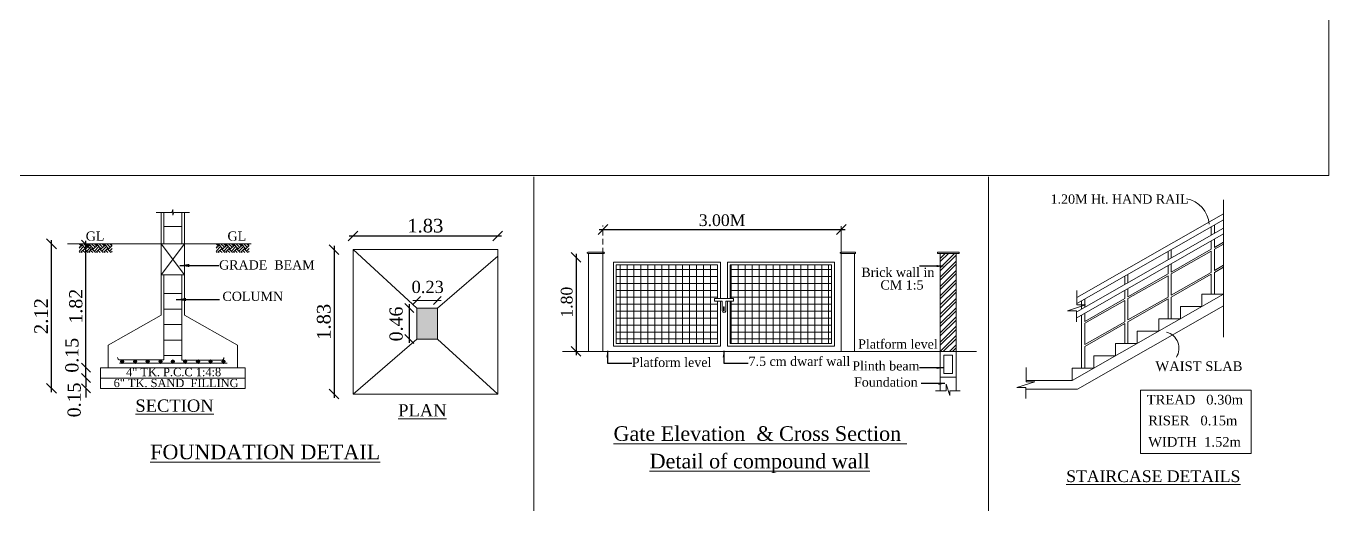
# Model space of a CAD drawing. Header units: metres. Extents: x -296 to -169, y -1394 to -1313.
# Drawn here: x -260.84 to -220.73, y -1393.79 to -1378.85 of the extents above; entities that cross this region are included whole.
import ezdxf

# ---------------------------------------------------------------- set-up
doc = ezdxf.new("R2010")
doc.units = ezdxf.units.M
doc.header["$MEASUREMENT"] = 0
doc.header["$PDMODE"] = 2
doc.linetypes.add('HIDDEN', pattern=[0.375, 0.25, -0.125])
doc.styles.add('Arial', font='times.ttf', dxfattribs={"height": 9})
doc.styles.add('Arial-Bold', font='times.ttf')
doc.styles.add('CORPORATION', font='arial.ttf')
doc.styles.add('style3', font='times.ttf')
doc.dimstyles.new('Dim-outter', dxfattribs={"dimtxt": 1, "dimasz": 1, "dimexe": 0, "dimexo": 0, "dimgap": 1, "dimtad": 1, "dimlfac": -1, "dimzin": 3, "dimdsep": 46, "dimtxsty": 'CORPORATION', "dimblk": 'ARCHTICK', "dimcen": 0.125, "dimclrd": 8, "dimclre": 8, "dimclrt": 256, "dimazin": 0, "dimtfac": 0.5, "dimtix": 1, "dimtmove": 2, "dimatfit": 3, "dimfxl": 0, "dimtolj": 1, "dimtzin": 0, "dimarcsym": 0})
doc.dimstyles.new('Dimension_Inner', dxfattribs={"dimtxt": 0.23, "dimasz": 0.17, "dimexe": 0.18, "dimexo": 0.0625, "dimgap": 0.1, "dimtad": 1, "dimzin": 0, "dimdsep": 46, "dimtxsty": 'Standard', "dimblk": 'ARCHTICK', "dimcen": 0.09, "dimdle": 0.115, "dimse1": 1, "dimse2": 1, "dimclrd": 8, "dimclre": 3, "dimclrt": 9, "dimadec": 0, "dimazin": 0, "dimtfac": 1, "dimtix": 1, "dimtofl": 0, "dimtmove": 1, "dimatfit": 0, "dimfxl": 0, "dimtolj": 1, "dimtzin": 0, "dimarcsym": 0})

# ---------------------------------------------------------------- blocks, each defined once
blk = doc.blocks.new('_ArchTick')
at = {"color": 0, "lineweight": 0, "const_width": 0.15}
blk.add_lwpolyline([(-0.5, -0.5), (0.5, 0.5)], dxfattribs=at)
blk = doc.blocks.new('_OBLIQUE')
at = {"color": 0, "linetype": 'ByBlock'}
blk.add_line((-0.5, -0.5), (0.5, 0.5), dxfattribs=at)
blk = doc.blocks.new('*D90')
at = {"color": 7, "linetype": 'ByBlock', "lineweight": -3, "ltscale": 0.01}
for p, q in [((-258.996, -1389.699), (-258.996, -1389.419)), ((-258.996, -1390.017), (-258.996, -1390.297))]:
    blk.add_line(p, q, dxfattribs=at)
at = {"layer": 'Defpoints', "color": 0, "linetype": 'ByBlock', "lineweight": -3, "ltscale": 0.01}
for p in [(-258.996, -1389.699), (-258.384, -1389.699), (-258.384, -1390.017)]:
    blk.add_point(p, dxfattribs=at)
at = {"color": 7, "linetype": 'ByBlock', "lineweight": -3, "ltscale": 0.01, "xscale": 0.28, "yscale": 0.28, "zscale": 0.28}
for p, rotation in [((-258.996, -1389.699), 270), ((-258.996, -1390.017), 90)]:
    blk.add_blockref('_OBLIQUE', p, dxfattribs=dict(at, rotation=rotation))
at = {"color": 7, "linetype": 'ByBlock', "lineweight": 18, "ltscale": 0.01, "insert": (-259.354, -1390.373), "char_height": 0.27, "attachment_point": 5, "rotation": 90, "style": 'Arial-Bold'}
blk.add_mtext('\\A1;{\\H1.5x;0.15}', dxfattribs=at)
blk = doc.blocks.new('*D91')
at = {"color": 7, "linetype": 'ByBlock', "lineweight": -3, "ltscale": 0.01}
for p, q in [((-258.996, -1389.38), (-258.996, -1389.1)), ((-258.996, -1389.699), (-258.996, -1389.979))]:
    blk.add_line(p, q, dxfattribs=at)
at = {"layer": 'Defpoints', "color": 0, "linetype": 'ByBlock', "lineweight": -3, "ltscale": 0.01}
for p in [(-258.996, -1389.38), (-258.384, -1389.38), (-258.384, -1389.699)]:
    blk.add_point(p, dxfattribs=at)
at = {"color": 7, "linetype": 'ByBlock', "lineweight": -3, "ltscale": 0.01, "xscale": 0.28, "yscale": 0.28, "zscale": 0.28}
for p, rotation in [((-258.996, -1389.38), 270), ((-258.996, -1389.699), 90)]:
    blk.add_blockref('_OBLIQUE', p, dxfattribs=dict(at, rotation=rotation))
at = {"color": 7, "linetype": 'ByBlock', "lineweight": 18, "ltscale": 0.01, "insert": (-259.423, -1388.997), "char_height": 0.27, "attachment_point": 5, "rotation": 90, "style": 'Arial-Bold'}
blk.add_mtext('\\A1;{\\H1.5x;0.15}', dxfattribs=at)
blk = doc.blocks.new('*D92')
at = {"color": 7, "linetype": 'ByBlock', "lineweight": -3, "ltscale": 0.01}
blk.add_line((-258.996, -1389.495), (-258.996, -1385.475), dxfattribs=at)
at = {"layer": 'Defpoints', "color": 0, "linetype": 'ByBlock', "lineweight": -3, "ltscale": 0.01}
for p in [(-258.996, -1385.59), (-258.384, -1385.59), (-258.384, -1389.38)]:
    blk.add_point(p, dxfattribs=at)
at = {"color": 7, "linetype": 'ByBlock', "lineweight": -3, "ltscale": 0.01, "xscale": 0.28, "yscale": 0.28, "zscale": 0.28}
for p, rotation in [((-258.996, -1385.59), 90), ((-258.996, -1389.38), 270)]:
    blk.add_blockref('_OBLIQUE', p, dxfattribs=dict(at, rotation=rotation))
at = {"color": 7, "linetype": 'ByBlock', "lineweight": 18, "ltscale": 0.01, "insert": (-259.303, -1387.485), "char_height": 0.27, "attachment_point": 5, "rotation": 90, "style": 'Arial-Bold'}
blk.add_mtext('\\A1;{\\H1.5x;1.82}', dxfattribs=at)
blk = doc.blocks.new('*D93')
at = {"color": 7, "linetype": 'ByBlock', "lineweight": -3, "ltscale": 0.01}
blk.add_line((-260.055, -1390.132), (-260.055, -1385.448), dxfattribs=at)
at = {"layer": 'Defpoints', "color": 0, "linetype": 'ByBlock', "lineweight": -3, "ltscale": 0.01}
for p in [(-260.055, -1385.563), (-258.39, -1385.563), (-257.506, -1390.017)]:
    blk.add_point(p, dxfattribs=at)
at = {"color": 7, "linetype": 'ByBlock', "lineweight": -3, "ltscale": 0.01, "xscale": 0.3, "yscale": 0.3, "zscale": 0.3}
for p, rotation in [((-260.055, -1385.563), 90), ((-260.055, -1390.017), 270)]:
    blk.add_blockref('_OBLIQUE', p, dxfattribs=dict(at, rotation=rotation))
at = {"color": 7, "linetype": 'ByBlock', "lineweight": 18, "ltscale": 0.01, "insert": (-260.37, -1387.79), "char_height": 0.28, "attachment_point": 5, "rotation": 90, "style": 'Arial-Bold'}
blk.add_mtext('\\A1;{\\H1.5x;2.12}', dxfattribs=at)
blk = doc.blocks.new('*D94')
at = {"color": 7, "linetype": 'ByBlock', "lineweight": -3, "ltscale": 0.01}
blk.add_line((-250.889, -1385.322), (-246.206, -1385.322), dxfattribs=at)
at = {"layer": 'Defpoints', "color": 0, "linetype": 'ByBlock', "lineweight": -3, "ltscale": 0.01}
for p in [(-246.321, -1385.322), (-250.774, -1385.636), (-246.321, -1385.636)]:
    blk.add_point(p, dxfattribs=at)
at = {"color": 7, "linetype": 'ByBlock', "lineweight": -3, "ltscale": 0.01, "xscale": 0.3, "yscale": 0.3, "zscale": 0.3, "rotation": 180}
blk.add_blockref('_OBLIQUE', (-250.774, -1385.322), dxfattribs=at)
at = {"color": 7, "linetype": 'ByBlock', "lineweight": -3, "ltscale": 0.01, "xscale": 0.3, "yscale": 0.3, "zscale": 0.3}
blk.add_blockref('_OBLIQUE', (-246.321, -1385.322), dxfattribs=at)
at = {"color": 7, "linetype": 'ByBlock', "lineweight": 18, "ltscale": 0.01, "insert": (-248.548, -1385.008), "char_height": 0.28, "attachment_point": 5, "style": 'Arial-Bold'}
blk.add_mtext('\\A1;{\\H1.5x;1.83}', dxfattribs=at)
blk = doc.blocks.new('*D97')
at = {"color": 7, "linetype": 'ByBlock', "lineweight": -3, "ltscale": 0.01}
blk.add_line((-251.356, -1385.626), (-251.356, -1390.309), dxfattribs=at)
at = {"layer": 'Defpoints', "color": 0, "linetype": 'ByBlock', "lineweight": -3, "ltscale": 0.01}
for p in [(-250.774, -1385.741), (-251.356, -1390.194), (-250.774, -1390.194)]:
    blk.add_point(p, dxfattribs=at)
at = {"color": 7, "linetype": 'ByBlock', "lineweight": -3, "ltscale": 0.01, "xscale": 0.3, "yscale": 0.3, "zscale": 0.3}
for p, rotation in [((-251.356, -1385.741), 90), ((-251.356, -1390.194), 270)]:
    blk.add_blockref('_OBLIQUE', p, dxfattribs=dict(at, rotation=rotation))
at = {"color": 7, "linetype": 'ByBlock', "lineweight": 18, "ltscale": 0.01, "insert": (-251.67, -1387.967), "char_height": 0.28, "attachment_point": 5, "rotation": 90, "style": 'Arial-Bold'}
blk.add_mtext('\\A1;{\\H1.5x;1.83}', dxfattribs=at)
blk = doc.blocks.new('*D98')
at = {"color": 7, "linetype": 'ByBlock', "lineweight": -3, "ltscale": 0.01}
blk.add_line((-249.043, -1387.427), (-249.043, -1388.612), dxfattribs=at)
at = {"layer": 'Defpoints', "color": 0, "linetype": 'ByBlock', "lineweight": -3, "ltscale": 0.01}
for p in [(-248.814, -1387.542), (-249.043, -1388.497), (-248.814, -1388.497)]:
    blk.add_point(p, dxfattribs=at)
at = {"color": 7, "linetype": 'ByBlock', "lineweight": -3, "ltscale": 0.01, "xscale": 0.28, "yscale": 0.28, "zscale": 0.28}
for p, rotation in [((-249.043, -1387.542), 90), ((-249.043, -1388.497), 270)]:
    blk.add_blockref('_OBLIQUE', p, dxfattribs=dict(at, rotation=rotation))
at = {"color": 7, "linetype": 'ByBlock', "lineweight": 18, "ltscale": 0.01, "insert": (-249.444, -1388.033), "char_height": 0.27, "attachment_point": 5, "rotation": 90, "style": 'Arial-Bold'}
blk.add_mtext('\\A1;{\\H1.5x;0.46}', dxfattribs=at)
blk = doc.blocks.new('*D99')
at = {"color": 7, "linetype": 'ByBlock', "lineweight": 0, "ltscale": 0.01}
blk.add_line((-248.063, -1387.308), (-248.929, -1387.308), dxfattribs=at)
at = {"layer": 'Defpoints', "color": 0, "linetype": 'ByBlock', "lineweight": -3, "ltscale": 0.01}
for p in [(-248.814, -1387.308), (-248.814, -1387.542), (-248.178, -1387.542)]:
    blk.add_point(p, dxfattribs=at)
at = {"color": 7, "linetype": 'ByBlock', "lineweight": 0, "ltscale": 0.01, "xscale": 0.24, "yscale": 0.24, "zscale": 0.24, "rotation": 180}
blk.add_blockref('_OBLIQUE', (-248.814, -1387.308), dxfattribs=at)
at = {"color": 7, "linetype": 'ByBlock', "lineweight": 0, "ltscale": 0.01, "xscale": 0.24, "yscale": 0.24, "zscale": 0.24}
blk.add_blockref('_OBLIQUE', (-248.178, -1387.308), dxfattribs=at)
at = {"color": 7, "linetype": 'ByBlock', "lineweight": 18, "ltscale": 0.01, "insert": (-248.475, -1386.895), "char_height": 0.25, "attachment_point": 5, "style": 'Arial-Bold'}
blk.add_mtext('\\A1;{\\H1.5x;0.23}', dxfattribs=at)
blk = doc.blocks.new('*D95')
at = {"color": 7, "linetype": 'ByBlock', "lineweight": -3, "ltscale": 0.01}
blk.add_line((-243.91, -1385.867), (-243.91, -1388.992), dxfattribs=at)
at = {"layer": 'Defpoints', "color": 0, "linetype": 'ByBlock', "lineweight": -3, "ltscale": 0.01}
for p in [(-243.518, -1385.982), (-243.91, -1388.877), (-243.518, -1388.877)]:
    blk.add_point(p, dxfattribs=at)
at = {"color": 7, "linetype": 'ByBlock', "lineweight": -3, "ltscale": 0.01, "xscale": 0.3, "yscale": 0.3, "zscale": 0.3}
for p, rotation in [((-243.91, -1385.982), 90), ((-243.91, -1388.877), 270)]:
    blk.add_blockref('_OBLIQUE', p, dxfattribs=dict(at, rotation=rotation))
at = {"color": 7, "linetype": 'ByBlock', "lineweight": 18, "ltscale": 0.01, "insert": (-244.193, -1387.429), "char_height": 0.36, "attachment_point": 5, "rotation": 90, "style": 'Arial-Bold'}
blk.add_mtext('\\A1; 1.80', dxfattribs=at)
blk = doc.blocks.new('*D96')
at = {"color": 7, "linetype": 'ByBlock', "lineweight": -3, "ltscale": 0.01}
blk.add_line((-243.196, -1385.123), (-235.63, -1385.123), dxfattribs=at)
at = {"layer": 'Defpoints', "color": 0, "linetype": 'ByBlock', "lineweight": -3, "ltscale": 0.01}
for p in [(-243.081, -1385.123), (-235.745, -1385.123), (-235.745, -1385.123)]:
    blk.add_point(p, dxfattribs=at)
at = {"color": 7, "linetype": 'ByBlock', "lineweight": -3, "ltscale": 0.01, "xscale": 0.3, "yscale": 0.3, "zscale": 0.3, "rotation": 180}
blk.add_blockref('_OBLIQUE', (-243.081, -1385.123), dxfattribs=at)
at = {"color": 7, "linetype": 'ByBlock', "lineweight": -3, "ltscale": 0.01, "xscale": 0.3, "yscale": 0.3, "zscale": 0.3}
blk.add_blockref('_OBLIQUE', (-235.745, -1385.123), dxfattribs=at)
at = {"color": 7, "linetype": 'ByBlock', "lineweight": 18, "ltscale": 0.01, "insert": (-239.413, -1384.839), "char_height": 0.36, "attachment_point": 5, "style": 'Arial-Bold'}
blk.add_mtext('\\A1;3.00M', dxfattribs=at)

msp = doc.modelspace()

# ---------------------------------------------------------------- hatches: boundary and pattern name
at = {"lineweight": 18, "ltscale": 2}
h = msp.add_hatch(dxfattribs=at)
h.set_pattern_fill('EARTH', color=256, scale=0.662672, angle=45)
h.set_pattern_definition([(45, (-2302.62562, -1753.18666), (0, 0.234289872), [0.165667957, -0.165667957]), (45, (-2302.66955, -1753.14273), (0, 0.234289872), [0.165667957, -0.165667957]), (45, (-2302.71348, -1753.0988), (0, 0.234289872), [0.165667957, -0.165667957]), (135, (-2302.71348, -1753.06951), (-0.234289872, 0), [0.165667957, -0.165667957]), (135, (-2302.66955, -1753.02558), (-0.234289872, 0), [0.165667957, -0.165667957]), (135, (-2302.62562, -1752.98165), (-0.234289872, 0), [0.165667957, -0.165667957])])
h.paths.add_polyline_path([(-258.183, -1385.563), (-259.198, -1385.563), (-259.198, -1385.831), (-258.183, -1385.831)])
h = msp.add_hatch(dxfattribs=at)
h.set_pattern_fill('EARTH', color=256, scale=0.662672, angle=45)
h.set_pattern_definition([(45, (-2298.40878, -1753.18666), (0, 0.234289872), [0.165667957, -0.165667957]), (45, (-2298.45271, -1753.14273), (0, 0.234289872), [0.165667957, -0.165667957]), (45, (-2298.49664, -1753.0988), (0, 0.234289872), [0.165667957, -0.165667957]), (135, (-2298.49664, -1753.06951), (-0.234289872, 0), [0.165667957, -0.165667957]), (135, (-2298.45271, -1753.02558), (-0.234289872, 0), [0.165667957, -0.165667957]), (135, (-2298.40878, -1752.98165), (-0.234289872, 0), [0.165667957, -0.165667957])])
h.paths.add_polyline_path([(-253.966, -1385.563), (-254.981, -1385.563), (-254.981, -1385.831), (-253.966, -1385.831)])
at = {"lineweight": 18}
h = msp.add_hatch(dxfattribs=at)
h.set_pattern_fill('ANSI32', color=256, scale=0.54, style=0)
h.set_pattern_definition([(45, (-8998.18233, 1856.05665), (-0.143189123, 0.143189123), []), (45, (-8998.08687, 1856.05665), (-0.143189123, 0.143189123), [])])
h.paths.add_polyline_path([(-232.212, -1388.873), (-232.212, -1385.859), (-232.701, -1385.859), (-232.701, -1388.873)])
h = msp.add_hatch(dxfattribs=at)
h.set_pattern_fill('ANSI37', color=256, scale=0.067392, angle=45)
h.set_pattern_definition([(90, (-238.91577, -1390.6343), (-0.2139696, 0), []), (180, (-238.91577, -1390.6343), (0, -0.2139696), [])])
h.paths.add_polyline_path([(-242.671, -1386.208), (-242.671, -1388.632), (-239.551, -1388.632), (-239.551, -1387.33), (-239.651, -1387.33), (-239.651, -1387.248), (-239.551, -1387.248), (-239.551, -1386.208)])
h.paths.add_polyline_path([(-239.163, -1386.208), (-239.163, -1387.248), (-239.064, -1387.248), (-239.064, -1387.33), (-239.163, -1387.33), (-239.163, -1388.632), (-236.043, -1388.632), (-236.043, -1386.208)])
h = msp.add_hatch(color=256, dxfattribs=at)
h.dxf.hatch_style = 1
h.paths.add_polyline_path([(-248.814, -1387.542), (-248.178, -1387.542), (-248.178, -1388.497), (-248.814, -1388.497)])
for points in [[(-257.932, -1389.194, -1), (-257.828, -1389.194, -0.321171), (-257.863, -1389.243), (-257.896, -1389.243, -0.321171)], [(-257.535, -1389.194, -1), (-257.431, -1389.194, -0.321171), (-257.466, -1389.243), (-257.5, -1389.243, -0.321171)], [(-257.077, -1389.243), (-257.111, -1389.243, -0.321171), (-257.146, -1389.194, -0.298062), (-257.115, -1389.147), (-257.073, -1389.147, -0.298062), (-257.042, -1389.194, -0.321171)], [(-256.717, -1389.147), (-256.676, -1389.147, -0.298062), (-256.645, -1389.194, -0.321171), (-256.68, -1389.243), (-256.713, -1389.243, -0.321171), (-256.748, -1389.194, -0.298062)], [(-256.268, -1389.194, 1.000001), (-256.371, -1389.194, 0.321171), (-256.336, -1389.243), (-256.303, -1389.243, 0.321171)], [(-255.922, -1389.147), (-255.963, -1389.147, 0.298062), (-255.994, -1389.194, 0.321171), (-255.959, -1389.243), (-255.926, -1389.243, 0.321171), (-255.891, -1389.194, 0.298062)], [(-255.562, -1389.243), (-255.528, -1389.243, 0.321171), (-255.493, -1389.194, 0.298062), (-255.524, -1389.147), (-255.566, -1389.147, 0.298062), (-255.597, -1389.194, 0.321171)], [(-255.104, -1389.194, 1), (-255.208, -1389.194, 0.321171), (-255.173, -1389.243), (-255.139, -1389.243, 0.321171)], [(-254.708, -1389.194, 1), (-254.811, -1389.194, 0.321171), (-254.776, -1389.243), (-254.743, -1389.243, 0.321171)]]:
    msp.add_hatch(color=256, dxfattribs=at).paths.add_polyline_path(points)

# ---------------------------------------------------------------- linework, layer by layer
at = {"linetype": 'ByBlock', "lineweight": 18}
for p, q in [((-220.735, -1383.456), (-220.735, -1320.139)), ((-261.084, -1383.456), (-220.735, -1383.456))]:
    msp.add_line(p, q, dxfattribs=at)
at = {"linetype": 'ByBlock', "lineweight": 18, "ltscale": 0.01}
for p, q in [((-245.212, -1393.794), (-245.212, -1383.497)), ((-231.21, -1393.794), (-231.21, -1383.497)), ((-235.745, -1385.859), (-235.745, -1385.023))]:
    msp.add_line(p, q, dxfattribs=at)
at = {"lineweight": 18, "ltscale": 10}
for p, q in [((-223.977, -1384.211, -11.209), (-223.977, -1388.436, -11.209)), ((-228.497, -1387.222, -11.209), (-223.977, -1384.64, -11.209)), ((-228.497, -1387.404, -11.209), (-223.977, -1384.822, -11.209)), ((-228.497, -1387.66, -11.209), (-223.977, -1385.077, -11.209)), ((-224.357, -1385.294, -11.209), (-224.357, -1385.039, -11.209)), ((-224.262, -1385.24, -11.209), (-224.262, -1384.985, -11.209)), ((-228.497, -1387.842, -11.209), (-223.977, -1385.26, -11.209)), ((-224.357, -1385.732, -11.209), (-224.357, -1385.477, -11.209)), ((-224.262, -1385.678, -11.209), (-224.262, -1385.423, -11.209)), ((-224.262, -1385.678, -11.209), (-223.977, -1385.515, -11.209)), ((-225.688, -1386.055, -11.209), (-225.688, -1385.799, -11.209)), ((-225.592, -1386.438, -11.209), (-224.357, -1385.732, -11.209)), ((-225.592, -1386, -11.209), (-225.592, -1385.745, -11.209)), ((-225.592, -1386.493, -11.209), (-224.357, -1385.787, -11.209)), ((-224.357, -1386.443, -11.209), (-224.357, -1385.787, -11.209)), ((-224.262, -1385.733, -11.209), (-223.977, -1385.57, -11.209)), ((-224.262, -1386.389, -11.209), (-224.262, -1385.733, -11.209)), ((-225.688, -1386.492, -11.209), (-225.688, -1386.237, -11.209)), ((-225.592, -1386.438, -11.209), (-225.592, -1386.183, -11.209)), ((-224.262, -1386.389, -11.209), (-223.977, -1386.226, -11.209)), ((-224.262, -1386.444, -11.209), (-223.977, -1386.281, -11.209)), ((-227.018, -1386.815, -11.209), (-227.018, -1386.559, -11.209)), ((-226.923, -1387.198, -11.209), (-225.688, -1386.492, -11.209)), ((-226.923, -1386.76, -11.209), (-226.923, -1386.505, -11.209)), ((-226.923, -1387.253, -11.209), (-225.688, -1386.547, -11.209)), ((-225.688, -1387.203, -11.209), (-225.688, -1386.547, -11.209)), ((-225.592, -1387.149, -11.209), (-224.357, -1386.443, -11.209)), ((-225.592, -1387.149, -11.209), (-225.592, -1386.493, -11.209)), ((-225.592, -1387.204, -11.209), (-224.357, -1386.498, -11.209)), ((-224.357, -1387.11, -11.209), (-224.357, -1386.498, -11.209)), ((-224.262, -1387.11, -11.209), (-224.262, -1386.444, -11.209)), ((-228.633, -1389.77, -11.209), (-223.977, -1387.11, -11.209)), ((-227.018, -1387.252, -11.209), (-227.018, -1386.997, -11.209)), ((-226.923, -1387.198, -11.209), (-226.923, -1386.943, -11.209)), ((-228.476, -1390.045, -11.209), (-223.977, -1387.475, -11.209)), ((-228.348, -1387.575, -11.209), (-228.348, -1387.319, -11.209)), ((-228.253, -1387.958, -11.209), (-227.018, -1387.252, -11.209)), ((-228.253, -1387.52, -11.209), (-228.253, -1387.265, -11.209)), ((-228.253, -1388.013, -11.209), (-227.018, -1387.307, -11.209)), ((-227.018, -1387.964, -11.209), (-227.018, -1387.307, -11.209)), ((-226.923, -1387.909, -11.209), (-225.688, -1387.203, -11.209)), ((-226.923, -1387.909, -11.209), (-226.923, -1387.253, -11.209)), ((-226.923, -1387.964, -11.209), (-225.688, -1387.258, -11.209)), ((-225.688, -1387.87, -11.209), (-225.688, -1387.258, -11.209)), ((-225.592, -1387.87, -11.209), (-225.592, -1387.204, -11.209)), ((-228.348, -1389.39, -11.209), (-228.348, -1387.757, -11.209)), ((-228.253, -1387.958, -11.209), (-228.253, -1387.703, -11.209)), ((-228.253, -1388.669, -11.209), (-227.018, -1387.964, -11.209)), ((-226.923, -1388.63, -11.209), (-226.923, -1387.964, -11.209)), ((-228.253, -1388.669, -11.209), (-228.253, -1388.013, -11.209)), ((-228.253, -1388.724, -11.209), (-227.018, -1388.018, -11.209)), ((-227.018, -1388.63, -11.209), (-227.018, -1388.018, -11.209)), ((-228.253, -1389.39, -11.209), (-228.253, -1388.724, -11.209)), ((-228.633, -1389.77, -11.209), (-230.057, -1389.77, -11.209)), ((-228.476, -1390.045, -11.209), (-230.065, -1390.045, -11.209))]:
    msp.add_line(p, q, dxfattribs=at)
at = {"lineweight": 18, "ltscale": 2}
for p, q in [((-256.832, -1384.598), (-256.346, -1384.598)), ((-256.677, -1387.762), (-256.677, -1384.598)), ((-256.285, -1384.598), (-255.808, -1384.598)), ((-255.962, -1387.762), (-255.962, -1384.598)), ((-256.677, -1385.563), (-259.559, -1385.563)), ((-256.677, -1385.563), (-255.962, -1385.563)), ((-255.962, -1385.563), (-253.911, -1385.563)), ((-256.677, -1386.518), (-255.962, -1386.518)), ((-256.677, -1387.762), (-258.308, -1388.686)), ((-255.962, -1387.762), (-254.332, -1388.686)), ((-258.308, -1389.38), (-258.308, -1388.686)), ((-254.332, -1389.38), (-254.332, -1388.686)), ((-258.546, -1389.38), (-258.546, -1389.641)), ((-258.546, -1389.38), (-254.093, -1389.38)), ((-258.546, -1389.641), (-258.546, -1390.017)), ((-258.546, -1389.699), (-254.093, -1389.699))]:
    msp.add_line(p, q, dxfattribs=at)
at = {"lineweight": 18}
for p, q in [((-256.598, -1385.563), (-256.598, -1384.598)), ((-256.041, -1385.563), (-256.041, -1384.598)), ((-256.598, -1385.029), (-256.041, -1385.029)), ((-256.677, -1385.563), (-255.962, -1386.518)), ((-256.677, -1386.518), (-255.962, -1385.563)), ((-250.774, -1385.741), (-248.814, -1387.542)), ((-248.178, -1387.542), (-246.321, -1385.945)), ((-243.55, -1385.825), (-243.055, -1385.825)), ((-243.55, -1385.859), (-243.055, -1385.859)), ((-243.527, -1385.859), (-243.527, -1388.877)), ((-243.519, -1385.859), (-243.072, -1385.859)), ((-243.081, -1385.859), (-243.081, -1388.877)), ((-235.762, -1385.825), (-235.32, -1385.825)), ((-235.762, -1385.859), (-235.32, -1385.859)), ((-235.745, -1385.859), (-235.745, -1388.877)), ((-235.335, -1385.859), (-235.335, -1388.877)), ((-232.771, -1385.825), (-232.129, -1385.825)), ((-232.771, -1385.859), (-232.129, -1385.859)), ((-232.762, -1385.859), (-232.138, -1385.859)), ((-232.701, -1390.089), (-232.701, -1385.859)), ((-232.212, -1385.859), (-232.212, -1390.089)), ((-256.598, -1389.142), (-256.598, -1386.518)), ((-256.041, -1389.147), (-256.041, -1386.518)), ((-256.598, -1387.096), (-256.041, -1387.096)), ((-239.408, -1387.632), (-239.408, -1387.33)), ((-239.303, -1387.33), (-239.303, -1387.636)), ((-256.598, -1387.573), (-256.041, -1387.573)), ((-256.598, -1388.05), (-256.041, -1388.05)), ((-256.598, -1388.527), (-256.041, -1388.527)), ((-250.774, -1390.194), (-248.814, -1388.497)), ((-248.178, -1388.497), (-246.321, -1390.194)), ((-256.598, -1389.142), (-257.943, -1389.142)), ((-256.598, -1389.005), (-256.041, -1389.005)), ((-254.827, -1389.147), (-256.041, -1389.147)), ((-244.322, -1388.877), (-231.585, -1388.877)), ((-232.585, -1389.557), (-232.585, -1388.989)), ((-232.585, -1388.989), (-232.317, -1388.989)), ((-232.317, -1388.989), (-232.317, -1389.557)), ((-254.649, -1389.243), (-257.962, -1389.243)), ((-232.317, -1389.557), (-232.585, -1389.557)), ((-232.701, -1389.672), (-232.212, -1389.672))]:
    msp.add_line(p, q, dxfattribs=at)
at = {"linetype": 'HIDDEN', "lineweight": 18, "ltscale": 0.7}
msp.add_line((-243.081, -1385.859), (-243.081, -1385.001), dxfattribs=at)
at = {"lineweight": 18, "ltscale": 0.7}
for p, q in [((-239.408, -1387.33), (-239.408, -1387.33)), ((-239.408, -1387.33), (-239.408, -1387.33)), ((-239.303, -1387.33), (-239.302, -1387.33)), ((-239.303, -1387.33), (-239.302, -1387.33))]:
    msp.add_line(p, q, dxfattribs=at)
at = {"lineweight": 18, "ltscale": 2}
for points in [[(-256.346, -1384.598), (-256.316, -1384.509), (-256.316, -1384.682), (-256.285, -1384.598)], [(-258.103, -1385.563), (-259.464, -1385.563)], [(-258.546, -1390.017), (-254.093, -1390.017), (-254.093, -1389.38)]]:
    msp.add_lwpolyline(points, dxfattribs=at)
at = {"lineweight": 18}
for points in [[(-250.774, -1390.194), (-250.774, -1385.741), (-246.321, -1385.741), (-246.321, -1390.194)], [(-248.814, -1387.542), (-248.178, -1387.542), (-248.178, -1388.497), (-248.814, -1388.497)]]:
    msp.add_lwpolyline(points, close=True, dxfattribs=at)
for points in [[(-239.466, -1387.33), (-239.466, -1388.717), (-242.756, -1388.717), (-242.756, -1386.124), (-239.466, -1386.124), (-239.466, -1387.248)], [(-239.551, -1387.33), (-239.551, -1388.632), (-242.671, -1388.632), (-242.671, -1386.208), (-239.551, -1386.208), (-239.551, -1387.248)], [(-239.248, -1387.248), (-239.248, -1386.124), (-235.958, -1386.124), (-235.958, -1388.717), (-239.248, -1388.717), (-239.248, -1387.33)], [(-239.163, -1387.248), (-239.163, -1386.208), (-236.043, -1386.208), (-236.043, -1388.632), (-239.163, -1388.632), (-239.163, -1387.33)], [(-239.408, -1387.33), (-239.651, -1387.33), (-239.651, -1387.248), (-239.064, -1387.248), (-239.064, -1387.33), (-239.302, -1387.33)]]:
    msp.add_lwpolyline(points, dxfattribs=at)
at = {"lineweight": 18, "ltscale": 10, "elevation": -11.209}
for points in [[(-228.505, -1387.966), (-228.505, -1387.627), (-228.785, -1387.627), (-228.227, -1387.443), (-228.497, -1387.443), (-228.497, -1387.002)], [(-228.633, -1389.77), (-228.633, -1389.39), (-227.968, -1389.39), (-227.968, -1389.01), (-227.303, -1389.01), (-227.303, -1388.63), (-226.638, -1388.63), (-226.638, -1388.25), (-225.973, -1388.25), (-225.973, -1387.87), (-225.307, -1387.87), (-225.307, -1387.49), (-224.642, -1387.49), (-224.642, -1387.11), (-223.977, -1387.11)], [(-230.065, -1390.334), (-230.065, -1389.995), (-230.345, -1389.995), (-229.788, -1389.811), (-230.057, -1389.811), (-230.057, -1389.37)]]:
    msp.add_lwpolyline(points, dxfattribs=at)
at = {"lineweight": 18, "ltscale": 0.7}
msp.add_lwpolyline([(-239.367, -1387.508), (-239.348, -1387.508), (-239.348, -1387.635), (-239.367, -1387.635)], close=True, dxfattribs=at)
msp.add_lwpolyline([(-239.367, -1387.508), (-239.348, -1387.508), (-239.348, -1387.635), (-239.367, -1387.635)], close=True, dxfattribs=at)
msp.add_lwpolyline([(-232.846, -1390.089), (-232.513, -1390.089), (-232.513, -1389.89), (-232.403, -1390.239), (-232.403, -1390.089), (-232.085, -1390.089)], dxfattribs=at)
at = {"lineweight": 18, "ltscale": 10, "elevation": -11.209}
msp.add_lwpolyline([(-226.535, -1392.028), (-223.128, -1392.028), (-223.128, -1390.075), (-226.535, -1390.075)], close=True, dxfattribs=at)
at = {"lineweight": 18}
for centre in [(-257.88, -1389.194), (-257.877, -1389.194), (-257.483, -1389.194), (-257.094, -1389.194), (-256.696, -1389.194), (-256.32, -1389.194), (-255.943, -1389.194), (-255.545, -1389.194), (-255.156, -1389.194), (-254.762, -1389.194), (-254.759, -1389.194)]:
    msp.add_circle(centre, 0.0518, dxfattribs=at)
at = {"lineweight": 18, "ltscale": 10}
for centre, radius, start, end in [((-225.284, -1385.026, -11.209), 0.868, 4.6485, 79.2389), ((-225.868, -1388.782, -11.209), 0.517, 327.6707, 74.5897)]:
    msp.add_arc(centre, radius, start, end, dxfattribs=at)
at = {"lineweight": 18}
for centre, radius, start, end in [((-243.55, -1385.842), 0.017, 90, 270), ((-243.055, -1385.842), 0.017, 270, 90), ((-235.762, -1385.842), 0.017, 90, 270), ((-235.32, -1385.842), 0.017, 270, 90), ((-232.771, -1385.842), 0.017, 90, 270), ((-232.129, -1385.842), 0.017, 270, 90), ((-257.943, -1389.063), 0.0795, 180, 270), ((-254.827, -1389.067), 0.0795, 270, 0)]:
    msp.add_arc(centre, radius, start, end, dxfattribs=at)
at = {"lineweight": 18, "ltscale": 0.7}
msp.add_arc((-239.355, -1387.629), 0.053, 183.3616, 352.4761, dxfattribs=at)
msp.add_arc((-239.355, -1387.629), 0.053, 183.3616, 352.4761, dxfattribs=at)

# ---------------------------------------------------------------- texts
at = {"lineweight": 18}
for s, height, style, p in [('1.20M Ht. HAND RAIL', 0.28496, 'style3', (-229.302, -1384.326, -11.209)), ('GL', 0.285, 'style3', (-259, -1385.467)), ('GL', 0.285, 'style3', (-254.637, -1385.467)), ('GRADE  BEAM  ', 0.28496, 'style3', (-254.895, -1386.356)), ('Brick wall in', 0.28496, 'style3', (-235.127, -1386.583)), (' CM 1:5', 0.285, 'style3', (-234.647, -1386.972)), ('COLUMN   ', 0.285, 'style3', (-254.792, -1387.323)), (' Platform level', 0.28496, 'style3', (-235.334, -1388.793)), ('Platform level', 0.28496, 'style3', (-242.193, -1389.357)), (' 7.5 cm dwarf wall', 0.28496, 'style3', (-238.706, -1389.326)), (' Plinth beam', 0.28496, 'style3', (-235.514, -1389.466)), (' 4" TK. P.C.C 1:4:8 ', 0.252, 'style3', (-257.853, -1389.642)), ('WAIST SLAB', 0.297, 'Arial', (-226.075, -1389.482, -11.209)), ('6" TK. SAND  FILLING', 0.252, 'style3', (-258.142, -1389.978)), ('Foundation', 0.285, 'style3', (-235.353, -1389.965)), ('%%USECTION', 0.378, 'Arial', (-257.473, -1390.738)), ('TREAD   0.30m', 0.297, 'Arial', (-226.343, -1390.513, -11.209)), ('%%UPLAN', 0.378, 'Arial', (-249.384, -1390.883)), ('%%UGate Elevation  & Cross Section ', 0.45, 'Arial', (-242.755, -1391.634)), ('RISER   0.15m', 0.297, 'Arial', (-226.297, -1391.156, -11.209)), ('WIDTH  1.52m', 0.297, 'Arial', (-226.297, -1391.813, -11.209)), ('%%UFOUNDATION DETAIL', 0.45, 'Arial', (-257.017, -1392.201)), ('%%UDetail of compound wall', 0.45, 'Arial', (-241.644, -1392.482)), ('%%USTAIRCASE DETAILS', 0.36, 'Arial', (-228.821, -1392.903))]:
    msp.add_text(s, height=height, dxfattribs=dict(at, style=style)).set_placement(p)

# ---------------------------------------------------------------- dimensions: what is measured, and where the dimension line sits
at = {"linetype": 'ByBlock', "lineweight": 18, "ltscale": 0.01}
for base, p1, p2, text, override, picture, middle in [((-235.745, -1385.123), (-243.081, -1385.123), (-235.745, -1385.123), '3.00M', {"dimtxt": 0.36, "dimasz": 0.3, "dimpost": '\\X', "dimtxsty": 'Arial-Bold', "dimblk1": 'OBLIQUE', "dimblk2": 'OBLIQUE', "dimsah": 1, "dimclrd": 7, "dimclrt": 7, "dimlwd": 65533}, '*D96', (-239.413, -1384.839)), ((-246.321, -1385.322), (-250.774, -1385.636), (-246.321, -1385.636), '{\\H1.5x;1.83}', {"dimtxt": 0.28, "dimasz": 0.3, "dimpost": '\\X', "dimtxsty": 'Arial-Bold', "dimblk1": 'OBLIQUE', "dimblk2": 'OBLIQUE', "dimsah": 1, "dimclrd": 7, "dimclrt": 7, "dimlwd": 65533}, '*D94', (-248.548, -1385.008))]:
    dim = msp.add_linear_dim(base=base, p1=p1, p2=p2, text=text, dimstyle='Dimension_Inner', override=override, dxfattribs=at)
    dim.commit()
    dim.dimension.update_dxf_attribs({"geometry": picture, "text_midpoint": middle})
for base, p1, p2, text, override, picture, middle in [((-260.055, -1385.563), (-257.506, -1390.017), (-258.39, -1385.563), '{\\H1.5x;2.12}', {"dimtxt": 0.28, "dimasz": 0.3, "dimpost": '\\X', "dimtxsty": 'Arial-Bold', "dimblk1": 'OBLIQUE', "dimblk2": 'OBLIQUE', "dimsah": 1, "dimclrd": 7, "dimclrt": 7, "dimlwd": 65533}, '*D93', (-260.37, -1387.79)), ((-258.996, -1385.59), (-258.384, -1389.38), (-258.384, -1385.59), '{\\H1.5x;1.82}', {"dimtxt": 0.27, "dimasz": 0.28, "dimpost": '\\X', "dimtxsty": 'Arial-Bold', "dimblk1": 'OBLIQUE', "dimblk2": 'OBLIQUE', "dimsah": 1, "dimclrd": 7, "dimclrt": 7, "dimlwd": 65533}, '*D92', (-259.303, -1387.485)), ((-251.356, -1390.194), (-250.774, -1385.741), (-250.774, -1390.194), '{\\H1.5x;1.83}', {"dimtxt": 0.28, "dimasz": 0.3, "dimpost": '\\X', "dimtxsty": 'Arial-Bold', "dimblk1": 'OBLIQUE', "dimblk2": 'OBLIQUE', "dimsah": 1, "dimclrd": 7, "dimclrt": 7, "dimlwd": 65533}, '*D97', (-251.67, -1387.967)), ((-243.91, -1388.877), (-243.518, -1385.982), (-243.518, -1388.877), ' 1.80', {"dimtxt": 0.36, "dimasz": 0.3, "dimpost": '\\X', "dimtxsty": 'Arial-Bold', "dimblk1": 'OBLIQUE', "dimblk2": 'OBLIQUE', "dimsah": 1, "dimclrd": 7, "dimclrt": 7, "dimlwd": 65533}, '*D95', (-244.193, -1387.429))]:
    dim = msp.add_linear_dim(base=base, p1=p1, p2=p2, angle=90, text=text, dimstyle='Dimension_Inner', override=override, dxfattribs=at)
    dim.commit()
    dim.dimension.update_dxf_attribs({"geometry": picture, "text_midpoint": middle})
dim = msp.add_linear_dim(base=(-248.814, -1387.308), p1=(-248.178, -1387.542), p2=(-248.814, -1387.542), text='{\\H1.5x;0.23}', dimstyle='Dimension_Inner', override={"dimtxt": 0.25, "dimasz": 0.24, "dimpost": '\\X', "dimtxsty": 'Arial-Bold', "dimblk1": 'OBLIQUE', "dimblk2": 'OBLIQUE', "dimsah": 1, "dimclrd": 7, "dimclrt": 7, "dimlwd": 0}, dxfattribs=at)
dim.commit()
dim.dimension.update_dxf_attribs({"geometry": '*D99', "text_midpoint": (-248.475, -1387.186), "dimtype": 160})
for base, p1, p2, text, picture, middle in [((-249.043, -1388.497), (-248.814, -1387.542), (-248.814, -1388.497), '{\\H1.5x;0.46}', '*D98', (-249.138, -1388.033)), ((-258.996, -1389.38), (-258.384, -1389.699), (-258.384, -1389.38), '{\\H1.5x;0.15}', '*D91', (-259.116, -1388.997)), ((-258.996, -1389.699), (-258.384, -1390.017), (-258.384, -1389.699), '{\\H1.5x;0.15}', '*D90', (-259.047, -1390.373))]:
    dim = msp.add_linear_dim(base=base, p1=p1, p2=p2, angle=90, text=text, dimstyle='Dimension_Inner', override={"dimtxt": 0.27, "dimasz": 0.28, "dimpost": '\\X', "dimtxsty": 'Arial-Bold', "dimblk1": 'OBLIQUE', "dimblk2": 'OBLIQUE', "dimsah": 1, "dimclrd": 7, "dimclrt": 7, "dimlwd": 65533}, dxfattribs=at)
    dim.commit()
    dim.dimension.update_dxf_attribs({"geometry": picture, "text_midpoint": middle, "dimtype": 160})

# ---------------------------------------------------------------- leaders
at = {"lineweight": 18, "ltscale": 10}
for points, override in [([(-256.108, -1386.23), (-254.904, -1386.23)], {"dimasz": 0.3, "dimtad": 0, "dimclrd": 7, "dimfxl": 3, "dimfxlon": 1}), ([(-232.608, -1386.249), (-233.334, -1386.249)], {"dimasz": 0.2, "dimtad": 0, "dimclrd": 7, "dimfxl": 3, "dimfxlon": 1}), ([(-256.213, -1387.281), (-254.888, -1387.281)], {"dimasz": 0.3, "dimtad": 0, "dimclrd": 7, "dimfxl": 3, "dimfxlon": 1}), ([(-242.943, -1388.865), (-242.943, -1389.241), (-242.192, -1389.241)], {"dimasz": 0.2, "dimtad": 0, "dimclrd": 7, "dimfxl": 3, "dimfxlon": 1}), ([(-239.362, -1388.865), (-239.362, -1389.241), (-238.611, -1389.241)], {"dimasz": 0.2, "dimtad": 0, "dimclrd": 7, "dimfxl": 3, "dimfxlon": 1}), ([(-232.61, -1389.386), (-233.335, -1389.386)], {"dimasz": 0.2, "dimtad": 0, "dimclrd": 7, "dimfxl": 3, "dimfxlon": 1}), ([(-232.556, -1389.871), (-233.281, -1389.871)], {"dimasz": 0.2, "dimtad": 0, "dimclrd": 7, "dimfxl": 3, "dimfxlon": 1})]:
    msp.add_leader(points, dimstyle='Dim-outter', override=override, dxfattribs=at)

doc.saveas('drawing.dxf')
